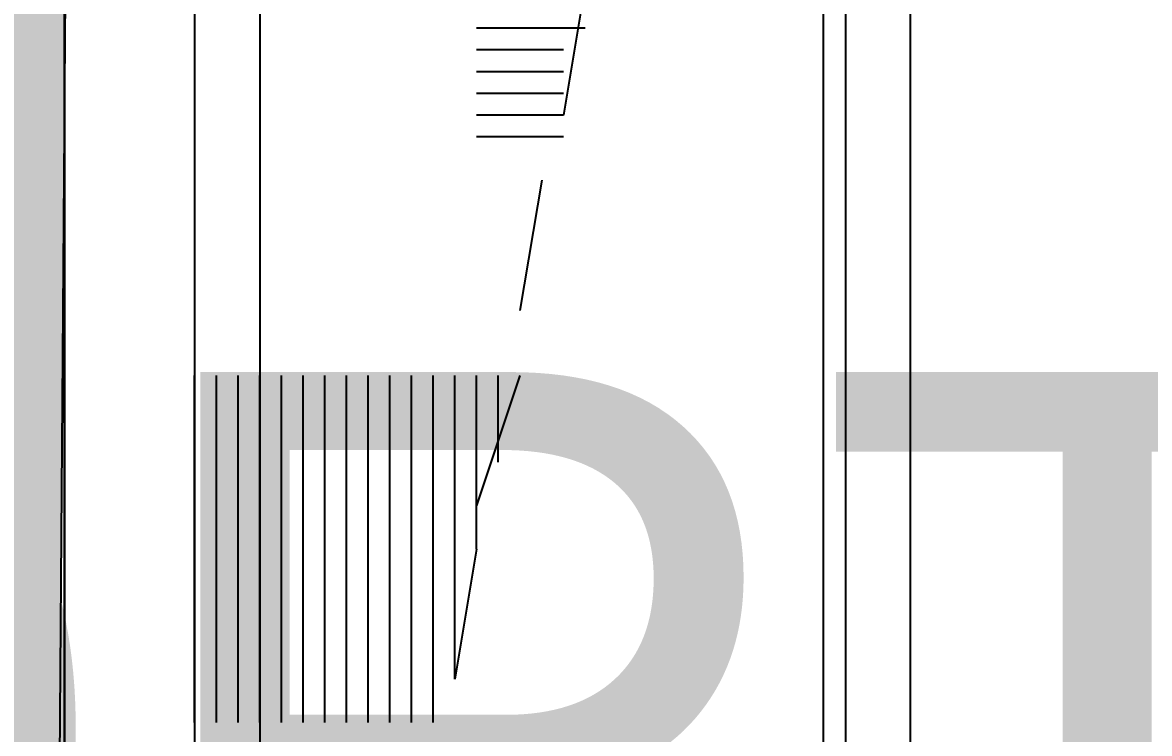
# Model space of a CAD drawing. Header units: metres. Extents: x 1 to 213, y 1 to 147.
# Drawn here: x 67.508 to 68.058, y 95.975 to 96.322 of the extents above; entities that cross this region are included whole.
import ezdxf

# ---------------------------------------------------------------- set-up
doc = ezdxf.new("R2010")
doc.units = ezdxf.units.M
for name, color, linetype in [('00-BASE-ARQUITECTURA', 8, 'Continuous'), ('PJ-GRAVILLA', 42, 'Continuous'), ('PJ-LIMITE-JARDIN', 7, 'Continuous'), ('PJ-RIEGO-SECTORES', 5, 'Continuous'), ('PJ-ZONAS-TIPOLOGIA', 30, 'Continuous')]:
    doc.layers.add(name, color=color, linetype=linetype)

msp = doc.modelspace()

# ---------------------------------------------------------------- hatches: boundary and pattern name
at = {"layer": 'PJ-GRAVILLA'}
h = msp.add_hatch(dxfattribs=at)
h.set_pattern_fill('GRAVEL', scale=0.03)
h.paths.add_polyline_path([(69.2326, 101.33537), (84.18155, 101.33537), (84.35794, 101.24717), (84.35794, 101.11488), (84.18155, 101.02669), (71.56976, 101.07078), (70.8201, 100.98259), (70.68781, 100.8503), (70.55552, 100.01245), (69.14441, 100.01245), (68.70344, 100.36523), (67.7333, 100.32113), (67.55691, 100.10064), (67.51281, 94.14752), (67.86559, 93.88294), (70.8642, 93.92704), (71.08469, 93.70655), (71.08469, 93.44197), (70.8642, 93.26558), (67.60101, 93.26558), (67.42462, 93.04509), (67.42462, 92.20725), (67.11594, 92.03086), (67.02774, 91.76627), (67.07184, 89.25273), (66.93955, 89.07634), (66.67497, 89.12044), (66.63087, 90.92843), (66.76316, 91.3253), (66.67497, 99.04231), (67.16004, 100.14474), (67.51281, 100.54162), (68.43885, 101.15898), (69.2326, 101.33537)])

# ---------------------------------------------------------------- linework, layer by layer
at = {"layer": '00-BASE-ARQUITECTURA'}
for points in [[(70.72486, 95.80028), (70.72486, 94.84778), (67.52869, 94.84778), (67.52869, 100.0442), (70.72486, 100.0442), (70.72486, 99.99128)], [(67.52869, 100.0442), (67.52869, 94.84778), (70.72486, 100.0442), (67.52869, 100.0442)], [(67.62394, 97.59945), (67.62394, 95.80028)], [(67.78269, 96.34003), (67.77211, 96.27654)], [(67.78269, 96.31887), (67.77211, 96.31887), (67.76153, 96.31887), (67.75094, 96.31887), (67.74036, 96.31887), (67.72978, 96.31887)], [(67.77211, 96.30828), (67.76153, 96.30828), (67.75094, 96.30828), (67.74036, 96.30828), (67.72978, 96.30828)], [(67.77211, 96.30828), (67.76153, 96.30828), (67.75094, 96.30828), (67.74036, 96.30828), (67.72978, 96.30828)], [(67.77211, 96.2977), (67.76153, 96.2977), (67.75094, 96.2977), (67.74036, 96.2977), (67.72978, 96.2977)], [(67.77211, 96.28712), (67.76153, 96.28712), (67.75094, 96.28712), (67.74036, 96.28712), (67.72978, 96.28712)], [(67.77211, 96.28712), (67.76153, 96.28712), (67.75094, 96.28712), (67.74036, 96.28712), (67.72978, 96.28712)], [(67.77211, 96.27654), (67.76153, 96.27654), (67.75094, 96.27654), (67.74036, 96.27654), (67.72978, 96.27654)], [(67.77211, 96.26595), (67.76153, 96.26595), (67.75094, 96.26595), (67.74036, 96.26595), (67.72978, 96.26595)], [(67.77211, 96.26595), (67.76153, 96.26595), (67.75094, 96.26595), (67.74036, 96.26595), (67.72978, 96.26595)], [(67.76153, 96.24479), (67.75094, 96.18128)], [(67.59219, 95.9802), (67.59219, 95.99079), (67.59219, 96.00137), (67.59219, 96.01195), (67.59219, 96.02254), (67.59219, 96.03312), (67.59219, 96.0437), (67.59219, 96.05428), (67.59219, 96.06487), (67.59219, 96.07545), (67.59219, 96.08603), (67.59219, 96.09662), (67.59219, 96.1072), (67.59219, 96.11778), (67.59219, 96.12836), (67.59219, 96.13895), (67.59219, 96.14953)], [(67.60277, 95.9802), (67.60277, 95.99079), (67.60277, 96.00137), (67.60277, 96.01195), (67.60277, 96.02254), (67.60277, 96.03312), (67.60277, 96.0437), (67.60277, 96.05428), (67.60277, 96.06487), (67.60277, 96.07545), (67.60277, 96.08603), (67.60277, 96.09662), (67.60277, 96.1072), (67.60277, 96.11778), (67.60277, 96.12836), (67.60277, 96.13895), (67.60277, 96.14953)], [(67.61336, 95.9802), (67.61336, 95.99079), (67.61336, 96.00137), (67.61336, 96.01195), (67.61336, 96.02254), (67.61336, 96.03312), (67.61336, 96.0437), (67.61336, 96.05428), (67.61336, 96.06487), (67.61336, 96.07545), (67.61336, 96.08603), (67.61336, 96.09662), (67.61336, 96.1072), (67.61336, 96.11778), (67.61336, 96.12836), (67.61336, 96.13895), (67.61336, 96.14953)], [(67.61336, 95.9802), (67.61336, 95.99079), (67.61336, 96.00137), (67.61336, 96.01195), (67.61336, 96.02254), (67.61336, 96.03312), (67.61336, 96.0437), (67.61336, 96.05428), (67.61336, 96.06487), (67.61336, 96.07545), (67.61336, 96.08603), (67.61336, 96.09662), (67.61336, 96.1072), (67.61336, 96.11778), (67.61336, 96.12836), (67.61336, 96.13895), (67.61336, 96.14953)], [(67.62394, 95.9802), (67.62394, 95.99079), (67.62394, 96.00137), (67.62394, 96.01195), (67.62394, 96.02254), (67.62394, 96.03312), (67.62394, 96.0437), (67.62394, 96.05428), (67.62394, 96.06487), (67.62394, 96.07545), (67.62394, 96.08603), (67.62394, 96.09662), (67.62394, 96.1072), (67.62394, 96.11778), (67.62394, 96.12836), (67.62394, 96.13895), (67.62394, 96.14953)], [(67.63452, 95.9802), (67.63452, 95.99079), (67.63452, 96.00137), (67.63452, 96.01195), (67.63452, 96.02254), (67.63452, 96.03312), (67.63452, 96.0437), (67.63452, 96.05428), (67.63452, 96.06487), (67.63452, 96.07545), (67.63452, 96.08603), (67.63452, 96.09662), (67.63452, 96.1072), (67.63452, 96.11778), (67.63452, 96.12836), (67.63452, 96.13895), (67.63452, 96.14953)], [(67.63452, 95.9802), (67.63452, 95.99079), (67.63452, 96.00137), (67.63452, 96.01195), (67.63452, 96.02254), (67.63452, 96.03312), (67.63452, 96.0437), (67.63452, 96.05428), (67.63452, 96.06487), (67.63452, 96.07545), (67.63452, 96.08603), (67.63452, 96.09662), (67.63452, 96.1072), (67.63452, 96.11778), (67.63452, 96.12836), (67.63452, 96.13895), (67.63452, 96.14953)], [(67.6451, 95.9802), (67.6451, 95.99079), (67.6451, 96.00137), (67.6451, 96.01195), (67.6451, 96.02254), (67.6451, 96.03312), (67.6451, 96.0437), (67.6451, 96.05428), (67.6451, 96.06487), (67.6451, 96.07545), (67.6451, 96.08603), (67.6451, 96.09662), (67.6451, 96.1072), (67.6451, 96.11778), (67.6451, 96.12836), (67.6451, 96.13895), (67.6451, 96.14953)], [(67.65569, 95.9802), (67.65569, 95.99079), (67.65569, 96.00137), (67.65569, 96.01195), (67.65569, 96.02254), (67.65569, 96.03312), (67.65569, 96.0437), (67.65569, 96.05428), (67.65569, 96.06487), (67.65569, 96.07545), (67.65569, 96.08603), (67.65569, 96.09662), (67.65569, 96.1072), (67.65569, 96.11778), (67.65569, 96.12836), (67.65569, 96.13895), (67.65569, 96.14953)], [(67.65569, 95.9802), (67.65569, 95.99079), (67.65569, 96.00137), (67.65569, 96.01195), (67.65569, 96.02254), (67.65569, 96.03312), (67.65569, 96.0437), (67.65569, 96.05428), (67.65569, 96.06487), (67.65569, 96.07545), (67.65569, 96.08603), (67.65569, 96.09662), (67.65569, 96.1072), (67.65569, 96.11778), (67.65569, 96.12836), (67.65569, 96.13895), (67.65569, 96.14953)], [(67.66627, 95.9802), (67.66627, 95.99079), (67.66627, 96.00137), (67.66627, 96.01195), (67.66627, 96.02254), (67.66627, 96.03312), (67.66627, 96.0437), (67.66627, 96.05428), (67.66627, 96.06487), (67.66627, 96.07545), (67.66627, 96.08603), (67.66627, 96.09662), (67.66627, 96.1072), (67.66627, 96.11778), (67.66627, 96.12836), (67.66627, 96.13895), (67.66627, 96.14953)], [(67.67685, 95.9802), (67.67685, 95.99079), (67.67685, 96.00137), (67.67685, 96.01195), (67.67685, 96.02254), (67.67685, 96.03312), (67.67685, 96.0437), (67.67685, 96.05428), (67.67685, 96.06487), (67.67685, 96.07545), (67.67685, 96.08603), (67.67685, 96.09662), (67.67685, 96.1072), (67.67685, 96.11778), (67.67685, 96.12836), (67.67685, 96.13895), (67.67685, 96.14953)], [(67.67685, 95.9802), (67.67685, 95.99079), (67.67685, 96.00137), (67.67685, 96.01195), (67.67685, 96.02254), (67.67685, 96.03312), (67.67685, 96.0437), (67.67685, 96.05428), (67.67685, 96.06487), (67.67685, 96.07545), (67.67685, 96.08603), (67.67685, 96.09662), (67.67685, 96.1072), (67.67685, 96.11778), (67.67685, 96.12836), (67.67685, 96.13895), (67.67685, 96.14953)], [(67.68744, 95.9802), (67.68744, 95.99079), (67.68744, 96.00137), (67.68744, 96.01195), (67.68744, 96.02254), (67.68744, 96.03312), (67.68744, 96.0437), (67.68744, 96.05428), (67.68744, 96.06487), (67.68744, 96.07545), (67.68744, 96.08603), (67.68744, 96.09662), (67.68744, 96.1072), (67.68744, 96.11778), (67.68744, 96.12836), (67.68744, 96.13895), (67.68744, 96.14953)], [(67.69802, 95.9802), (67.69802, 95.99079), (67.69802, 96.00137), (67.69802, 96.01195), (67.69802, 96.02254), (67.69802, 96.03312), (67.69802, 96.0437), (67.69802, 96.05428), (67.69802, 96.06487), (67.69802, 96.07545), (67.69802, 96.08603), (67.69802, 96.09662), (67.69802, 96.1072), (67.69802, 96.11778), (67.69802, 96.12836), (67.69802, 96.13895), (67.69802, 96.14953)], [(67.69802, 95.9802), (67.69802, 95.99079), (67.69802, 96.00137), (67.69802, 96.01195), (67.69802, 96.02254), (67.69802, 96.03312), (67.69802, 96.0437), (67.69802, 96.05428), (67.69802, 96.06487), (67.69802, 96.07545), (67.69802, 96.08603), (67.69802, 96.09662), (67.69802, 96.1072), (67.69802, 96.11778), (67.69802, 96.12836), (67.69802, 96.13895), (67.69802, 96.14953)], [(67.70861, 95.9802), (67.70861, 95.99079), (67.70861, 96.00137), (67.70861, 96.01195), (67.70861, 96.02254), (67.70861, 96.03312), (67.70861, 96.0437), (67.70861, 96.05428), (67.70861, 96.06487), (67.70861, 96.07545), (67.70861, 96.08603), (67.70861, 96.09662), (67.70861, 96.1072), (67.70861, 96.11778), (67.70861, 96.12836), (67.70861, 96.13895), (67.70861, 96.14953)], [(67.7192, 96.00137), (67.7192, 96.01195), (67.7192, 96.02254), (67.7192, 96.03312), (67.7192, 96.0437), (67.7192, 96.05428), (67.7192, 96.06487), (67.7192, 96.07545), (67.7192, 96.08603), (67.7192, 96.09662), (67.7192, 96.1072), (67.7192, 96.11778), (67.7192, 96.12836), (67.7192, 96.13895), (67.7192, 96.14953)], [(67.7192, 96.03312), (67.7192, 96.0437), (67.7192, 96.05428), (67.7192, 96.06487), (67.7192, 96.07545), (67.7192, 96.08603), (67.7192, 96.09662), (67.7192, 96.1072), (67.7192, 96.11778), (67.7192, 96.12836), (67.7192, 96.13895), (67.7192, 96.14953)], [(67.72978, 96.06487), (67.72978, 96.07545), (67.72978, 96.08603), (67.72978, 96.09662), (67.72978, 96.1072), (67.72978, 96.11778), (67.72978, 96.12836), (67.72978, 96.13895), (67.72978, 96.14953)], [(67.75094, 96.14953), (67.72978, 96.08603)], [(67.74036, 96.1072), (67.74036, 96.11778), (67.74036, 96.12836), (67.74036, 96.13895), (67.74036, 96.14953)], [(67.72978, 96.06487), (67.7192, 96.00137)]]:
    msp.add_lwpolyline(points, dxfattribs=at)
for points in [[(70.72486, 100.0442), (67.52869, 100.0442), (67.52869, 94.84778), (70.72486, 94.84778)], [(67.59219, 95.36636), (67.89911, 95.36636), (67.89911, 96.96445), (67.59219, 96.96445)], [(67.90969, 96.96445), (67.90969, 95.36636), (67.94144, 95.36636), (67.94144, 96.96445)]]:
    msp.add_lwpolyline(points, close=True, dxfattribs=at)
at = {"layer": 'PJ-LIMITE-JARDIN'}
msp.add_lwpolyline([(84.18155, 101.02669), (71.56976, 101.07078), (70.8201, 100.98259), (70.68781, 100.8503), (70.55552, 100.01245), (69.14441, 100.01245), (68.70344, 100.36523), (67.7333, 100.32113), (67.55691, 100.10064), (67.51281, 94.14752), (67.86559, 93.88294), (70.8642, 93.92704), (71.08469, 93.70655), (71.08469, 93.44197), (70.8642, 93.26558), (67.60101, 93.26558), (67.42462, 93.04509), (67.42462, 92.20725), (67.11594, 92.03086), (67.02774, 91.76627), (67.07184, 89.25273)], dxfattribs=at)
at = {"layer": 'PJ-RIEGO-SECTORES'}
msp.add_lwpolyline([(84.18155, 101.02669), (71.56976, 101.07078), (70.8201, 100.98259), (70.68781, 100.8503), (70.55552, 100.01245), (69.14441, 100.01245), (68.70344, 100.36523), (67.7333, 100.32113), (67.55691, 100.10064), (67.51281, 94.14752), (67.86559, 93.88294), (70.8642, 93.92704), (71.08469, 93.70655), (71.08469, 93.44197), (70.8642, 93.26558), (67.60101, 93.26558), (67.42462, 93.04509), (67.42462, 92.20725), (67.11594, 92.03086), (67.02774, 91.76627), (67.07184, 89.25273)], dxfattribs=at)

# ---------------------------------------------------------------- texts
at = {"layer": 'PJ-ZONAS-TIPOLOGIA'}
msp.add_text('T-1 JARDÍN TIENDA PONIENTE / NORTE - TIENDA Y TERRAZA (tipología 3)', height=0.35, dxfattribs=at).set_placement((59.57329, 95.80117))

doc.saveas('drawing.dxf')
